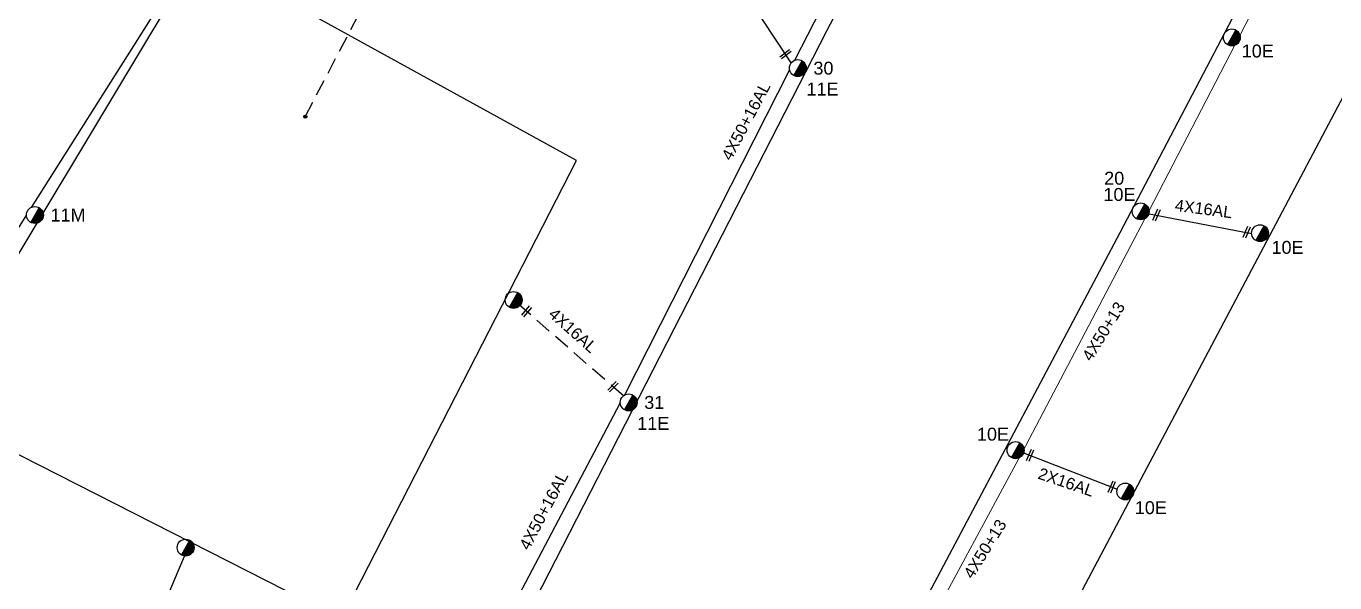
# Model space of a CAD drawing. Header units: millimetres. Extents: x 800 to 1929, y 264 to 786.
# Drawn here: x 1435.9 to 1537.3, y 438.7 to 481.7 of the extents above; entities that cross this region are included whole.
import ezdxf

# ---------------------------------------------------------------- set-up
doc = ezdxf.new("R2010")
doc.units = ezdxf.units.MM
doc.linetypes.add('DASHED', pattern=[19.05, 12.7, -6.35])
doc.layers.add('Άγνωστα', color=7, linetype='Continuous', lineweight=5)
for name, color, linetype in [('Γυμνά εναέρια ΧΤ (1Φ)   2x16AL', 7, 'Continuous'), ('Γυμνά εναέρια ΧΤ και ΦΟΠ (3Φ)   4x50+16AL', 7, 'Continuous'), ('Μηχανική τομή', 7, 'Continuous'), ('Στύλος ΦΜ', 7, 'Continuous'), ('Στύλος ΦΜ @ 1', 7, 'Continuous'), ('Συνδέσεις', 7, 'Continuous'), ('Υπόβαθρο ΔΕΗ', 7, 'Continuous'), ('Υπόγεια Καλώδια Δικτύου ΧΤ   .04', 7, 'DASHED'), ('Υπόγεια καλώδια Παροχών ΧΤ   4x16AL', 7, 'DASHED'), ('Υπόγεια καλώδια Παροχών ΧΤ   4x50AL', 7, 'DASHED')]:
    doc.layers.add(name, color=color, linetype=linetype)
doc.styles.get("Standard").update_dxf_attribs({"font": 'arial.ttf'})
doc.linetypes.add('SYN_LINE', pattern='A,0.5,-0.0001,["/\\/\\/\\/",Standard,S=0.1,R=0,X=0,Y=-0.05],-0.25', length=0.7501)

# ---------------------------------------------------------------- blocks, each defined once
blk = doc.blocks.new('*U37')
at = {"layer": 'Συνδέσεις', "linetype": 'SYN_LINE', "ltscale": 40}
blk.add_hatch(color=256, dxfattribs=at).paths.add_polyline_path([(0.5, -0.01, 1), (-0.5, -0.01, 1)])
at = {"layer": 'Συνδέσεις'}
blk.add_circle((0, -0.01), 0.5, dxfattribs=at)
blk = doc.blocks.new('ΥΠΑΡΧΩΝ ΤΣΙΜΕΝΤΕΝΙΟΣ ΣΤΥΛΟΣ')
at = {"layer": 'Στύλος ΦΜ'}
blk.add_hatch(color=256, dxfattribs=at).paths.add_polyline_path([(-1.29, -2.28, 0.574793), (2.62, 0, 0.268822), (1.3, 2.27)])
blk.add_line((-1.29, -2.28), (1.3, 2.27), dxfattribs=at)
blk.add_circle((0, 0), 2.62, dxfattribs=at)
at = {"layer": 'Στύλος ΦΜ', "flags": 4}
for tag, p in [('ΑΡΙΘΜΟΣ', (-4.68, 8.05)), ('ΤΥΠΟΣ', (-4.91, 3.03))]:
    blk.add_attdef(tag, p, '', height=4, dxfattribs=at)
blk = doc.blocks.new('ΜΗΧΑΝΙΚΗ ΤΟΜΗ')
at = {"layer": 'Μηχανική τομή', "ltscale": 40}
for p, q in [((-1.89, 0.78), (1.89, 0.78)), ((1.89, 0), (-1.89, 0))]:
    blk.add_line(p, q, dxfattribs=at)

msp = doc.modelspace()

# ---------------------------------------------------------------- linework, layer by layer
at = {"layer": 'Άγνωστα', "color": 2}
for points in [[(1529.977, 481.033), (1530.777, 482.574), (1537.147, 495.071)], [(1522.934, 467.476), (1529.576, 480.261)], [(1505.128, 433.97), (1513.362, 449.229), (1522.6, 466.838)]]:
    msp.add_lwpolyline(points, dxfattribs=at)
at = {"layer": 'Άγνωστα'}
msp.add_lwpolyline([(1473.703, 460.552), (1473.702, 460.553)], dxfattribs=at)
at = {"layer": 'Γυμνά εναέρια ΧΤ (1Φ)   2x16AL', "color": 2}
msp.add_lwpolyline([(1513.209, 448.715), (1520.464, 445.912)], dxfattribs=at)
at = {"layer": 'Γυμνά εναέρια ΧΤ και ΦΟΠ (3Φ)   4x50+16AL', "color": 85}
for points in [[(1495.474, 479.103), (1495.479, 479.112), (1505.66, 498.941), (1510.614, 508.486)], [(1482.303, 453.201), (1482.34, 453.271), (1495.087, 478.341)], [(1470.423, 430.512), (1470.602, 430.914), (1473.905, 437.3), (1481.965, 452.561)]]:
    msp.add_lwpolyline(points, dxfattribs=at)
at = {"layer": 'Γυμνά εναέρια ΧΤ και ΦΟΠ (3Φ)   4x50+16AL', "color": 151}
for points in [[(1455.767, 498.002), (1447.326, 485.086), (1436.329, 467.717)], [(1435.96, 467.134), (1435.003, 465.622), (1421.66, 442.69)]]:
    msp.add_lwpolyline(points, dxfattribs=at)
at = {"layer": 'Υπόβαθρο ΔΕΗ'}
for points in [[(1536.1, 495.182), (1511.915, 507.991), (1497.93, 481.363), (1471.578, 429.935), (1483.134, 424.003), (1495.295, 417.759), (1505.642, 437.386), (1520.685, 465.786)], [(1428.163, 452.24), (1460.369, 435.886), (1478.566, 471.34), (1449.346, 487.439)]]:
    msp.add_lwpolyline(points, close=True, dxfattribs=at)
msp.add_lwpolyline([(1555.611, 446.312), (1571.657, 476.792), (1545.376, 490.321), (1504.421, 412.908), (1530.851, 399.279), (1539.367, 415.455)], dxfattribs=at)
at = {"layer": 'Υπόγεια Καλώδια Δικτύου ΧΤ   .04', "color": 151, "ltscale": 0.1}
msp.add_lwpolyline([(1457.558, 474.733), (1466.396, 491.634), (1457.749, 496.367), (1457.211, 496.128), (1456.643, 496.367), (1456.298, 497.582)], dxfattribs=at)
at = {"layer": 'Υπόγεια καλώδια Παροχών ΧΤ   4x16AL', "color": 85, "linetype": 'Continuous', "ltscale": 0.1}
msp.add_lwpolyline([(1495.215, 478.912), (1488.274, 489.367)], dxfattribs=at)
at = {"layer": 'Υπόγεια καλώδια Παροχών ΧΤ   4x16AL', "color": 2, "linetype": 'Continuous', "ltscale": 0.1}
msp.add_lwpolyline([(1522.81, 467.237), (1530.877, 465.707)], dxfattribs=at)
at = {"layer": 'Υπόγεια καλώδια Παροχών ΧΤ   4x16AL', "color": 85, "ltscale": 0.1}
msp.add_lwpolyline([(1482.206, 453.137), (1474.195, 460.123)], dxfattribs=at)
at = {"layer": 'Υπόγεια καλώδια Παροχών ΧΤ   4x50AL', "color": 5, "linetype": 'Continuous', "ltscale": 0.1}
msp.add_lwpolyline([(1444.286, 431.448), (1448.209, 440.736), (1448.209, 440.736)], dxfattribs=at)

# ---------------------------------------------------------------- block references
at = {"layer": 'Μηχανική τομή'}
for p, xscale, yscale, zscale, rotation in [((1494.822, 479.503), 0.2499999999999858, 0.2499999999999858, 0.2499999999999858, 36.97290889044481), ((1523.604, 467.087), 0.250000000000081, 0.250000000000081, 0.250000000000081, 66.33994014546813), ((1530.587, 465.762), 0.250000000000081, 0.250000000000081, 0.250000000000081, 66.33994014546813), ((1474.778, 459.614), 0.2500000000000652, 0.2500000000000652, 0.2500000000000652, 50.31916290459372), ((1481.47, 453.779), 0.2499999999999765, 0.2499999999999765, 0.2499999999999765, 45.91171389994397), ((1513.801, 448.487), 0.250000000000081, 0.250000000000081, 0.250000000000081, 66.33994014546813), ((1520.128, 446.041), 0.250000000000081, 0.250000000000081, 0.250000000000081, 66.33994014546813)]:
    msp.add_blockref('ΜΗΧΑΝΙΚΗ ΤΟΜΗ', p, dxfattribs=dict(at, xscale=xscale, yscale=yscale, zscale=zscale, rotation=rotation))
at = {"layer": 'Στύλος ΦΜ @ 1', "ltscale": 40}
ref = msp.add_blockref('ΥΠΑΡΧΩΝ ΤΣΙΜΕΝΤΕΝΙΟΣ ΣΤΥΛΟΣ', (1529.343, 480.872), dxfattribs=dict(at, xscale=0.25, yscale=0.25, zscale=0.25))
ref.add_attrib('ΤΥΠΟΣ', '10E', (1530.113, 479.321), dxfattribs={"layer": 'Στύλος ΦΜ', "height": 1, "flags": 4})
ref = msp.add_blockref('ΥΠΑΡΧΩΝ ΤΣΙΜΕΝΤΕΝΙΟΣ ΣΤΥΛΟΣ', (1495.722, 478.498), dxfattribs=dict(at, xscale=0.25, yscale=0.25, zscale=0.25))
ref.add_attrib('ΤΥΠΟΣ', '30', (1496.927, 477.994), dxfattribs={"layer": 'Στύλος ΦΜ', "height": 1, "flags": 4})
ref.add_attrib('ΑΡΙΘΜΟΣ', '11E', (1496.389, 476.373), dxfattribs={"layer": 'Στύλος ΦΜ', "height": 1, "flags": 4})
ref = msp.add_blockref('ΥΠΑΡΧΩΝ ΤΣΙΜΕΝΤΕΝΙΟΣ ΣΤΥΛΟΣ', (1522.283, 467.41), dxfattribs=dict(at, xscale=0.25, yscale=0.25, zscale=0.25))
ref.add_attrib('ΤΥΠΟΣ', '10E', (1519.397, 468.218), dxfattribs={"layer": 'Στύλος ΦΜ', "height": 1, "flags": 4})
ref.add_attrib('ΑΡΙΘΜΟΣ', '20', (1519.456, 469.475), dxfattribs={"layer": 'Στύλος ΦΜ', "height": 1, "flags": 4})
ref = msp.add_blockref('ΥΠΑΡΧΩΝ ΤΣΙΜΕΝΤΕΝΙΟΣ ΣΤΥΛΟΣ', (1436.615, 467.128), dxfattribs=dict(at, xscale=0.25, yscale=0.25, zscale=0.25))
ref.add_attrib('ΤΥΠΟΣ', '11M', (1437.819, 466.625), dxfattribs={"layer": 'Στύλος ΦΜ', "height": 1, "flags": 4})
ref = msp.add_blockref('ΥΠΑΡΧΩΝ ΤΣΙΜΕΝΤΕΝΙΟΣ ΣΤΥΛΟΣ', (1531.531, 465.722), dxfattribs=dict(at, xscale=0.25, yscale=0.25, zscale=0.25))
ref.add_attrib('ΤΥΠΟΣ', '10E', (1532.419, 464.123), dxfattribs={"layer": 'Στύλος ΦΜ', "height": 1, "flags": 4})
at = {"layer": 'Στύλος ΦΜ @ 1', "ltscale": 40, "xscale": 0.25, "yscale": 0.25, "zscale": 0.25}
for p in [(1473.702, 460.553), (1448.291, 441.385)]:
    msp.add_blockref('ΥΠΑΡΧΩΝ ΤΣΙΜΕΝΤΕΝΙΟΣ ΣΤΥΛΟΣ', p, dxfattribs=at)
at = {"layer": 'Στύλος ΦΜ @ 1', "ltscale": 40}
ref = msp.add_blockref('ΥΠΑΡΧΩΝ ΤΣΙΜΕΝΤΕΝΙΟΣ ΣΤΥΛΟΣ', (1482.616, 452.626), dxfattribs=dict(at, xscale=0.25, yscale=0.25, zscale=0.25))
ref.add_attrib('ΤΥΠΟΣ', '31', (1483.82, 452.123), dxfattribs={"layer": 'Στύλος ΦΜ', "height": 1, "flags": 4})
ref.add_attrib('ΑΡΙΘΜΟΣ', '11E', (1483.282, 450.502), dxfattribs={"layer": 'Στύλος ΦΜ', "height": 1, "flags": 4})
ref = msp.add_blockref('ΥΠΑΡΧΩΝ ΤΣΙΜΕΝΤΕΝΙΟΣ ΣΤΥΛΟΣ', (1512.593, 448.935), dxfattribs=dict(at, xscale=0.25, yscale=0.25, zscale=0.25))
ref.add_attrib('ΤΥΠΟΣ', '10E', (1509.598, 449.668), dxfattribs={"layer": 'Στύλος ΦΜ', "height": 1, "flags": 4})
ref = msp.add_blockref('ΥΠΑΡΧΩΝ ΤΣΙΜΕΝΤΕΝΙΟΣ ΣΤΥΛΟΣ', (1521.093, 445.73), dxfattribs=dict(at, xscale=0.25, yscale=0.25, zscale=0.25))
ref.add_attrib('ΤΥΠΟΣ', '10E', (1521.827, 443.98), dxfattribs={"layer": 'Στύλος ΦΜ', "height": 1, "flags": 4})
at = {"layer": 'Συνδέσεις', "xscale": 0.25, "yscale": 0.25, "zscale": 0.25}
msp.add_blockref('*U37', (1457.561, 474.744), dxfattribs=at)

# ---------------------------------------------------------------- texts
at = {"layer": 'Άγνωστα', "color": 7, "char_height": 0.9, "width": 84.18588, "attachment_point": 1, "rotation": 58.11213}
for insert in [(1517.677, 456.215), (1508.495, 439.382)]:
    msp.add_mtext('4X50+13', dxfattribs=dict(at, insert=insert))
at = {"layer": 'Γυμνά εναέρια ΧΤ (1Φ)   2x16AL', "color": 7, "insert": (1514.538, 447.6), "char_height": 0.9, "width": 84.18588, "attachment_point": 1, "rotation": 341.26709}
msp.add_mtext('2X16AL', dxfattribs=at)
at = {"layer": 'Γυμνά εναέρια ΧΤ και ΦΟΠ (3Φ)   4x50+16AL', "color": 7, "char_height": 0.9, "width": 84.18588, "attachment_point": 1, "rotation": 62.09901}
for insert in [(1489.752, 471.695), (1474.085, 441.542)]:
    msp.add_mtext('4X50+16AL', dxfattribs=dict(at, insert=insert))
at = {"layer": 'Υπόγεια καλώδια Παροχών ΧΤ   4x16AL', "color": 7, "char_height": 0.9, "width": 84.18588, "attachment_point": 1}
for insert, rotation in [((1525.008, 468.35), 352.47554), ((1476.932, 460.023), 318.3238)]:
    msp.add_mtext('4X16AL', dxfattribs=dict(at, insert=insert, rotation=rotation))

doc.saveas('drawing.dxf')
